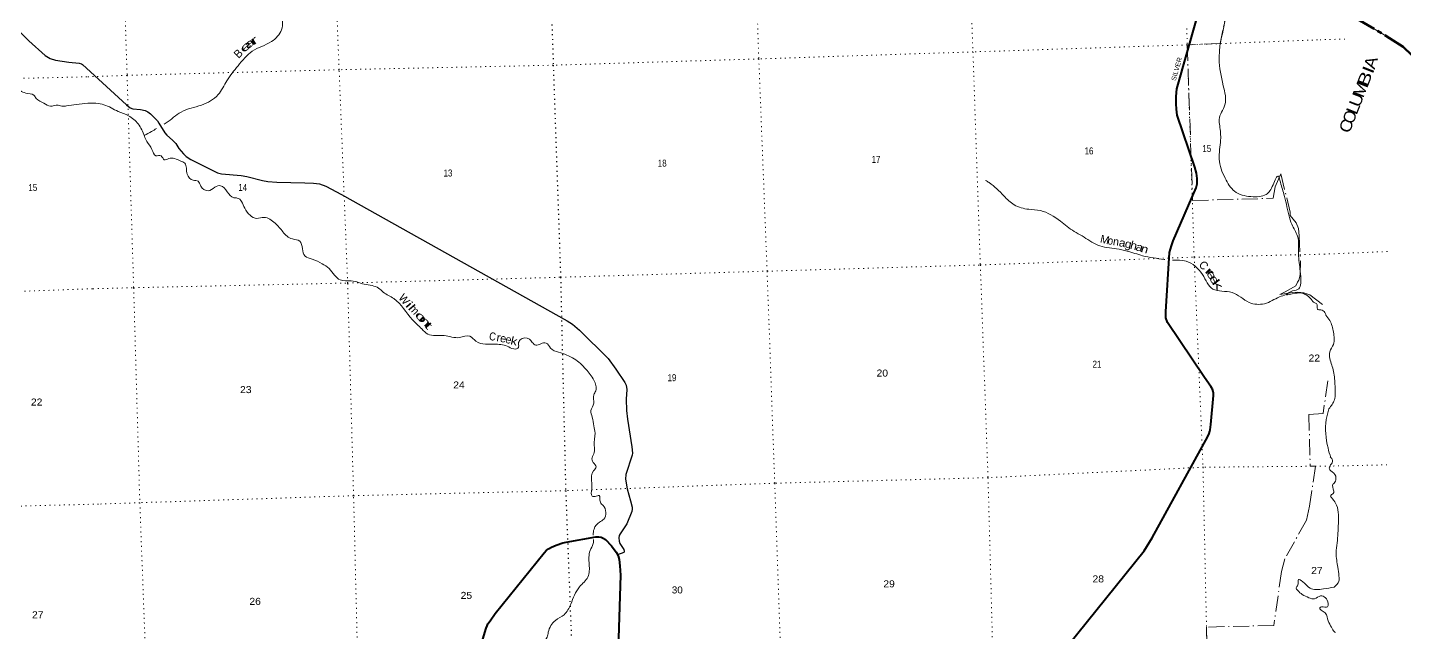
# Model space of a CAD drawing. Header units: feet. Extents: x 489137 to 739700, y 189004 to 379547.
# Drawn here: x 644636 to 679044, y 218788 to 233906 of the extents above; entities that cross this region are included whole.
import ezdxf
from ezdxf.enums import TextEntityAlignment as Align

# ---------------------------------------------------------------- set-up
doc = ezdxf.new("R2010")
doc.units = ezdxf.units.FT
doc.header["$LTSCALE"] = 80
for name, pattern in [('DOT_DASHED', [7.7, 5, -1.2, 0.3, -1.2]), ('DOTTED', [1.5, 0.3, -1.2]), ('LONG_DASH_SHORT_DASH', [9.9, 6, -1.2, 1.5, -1.2])]:
    doc.linetypes.add(name, pattern=pattern)
for name, color, linetype, lineweight in [('11', 7, 'LONG_DASH_SHORT_DASH', 60), ('26', 7, 'Continuous', 40), ('29', 7, 'Continuous', 25), ('39', 7, 'Continuous', 13), ('44', 7, 'DOT_DASHED', 13), ('6', 7, 'DOTTED', 25), ('7', 7, 'DOTTED', 13)]:
    doc.layers.add(name, color=color, linetype=linetype, lineweight=lineweight)
doc.layers.add('27', color=7, linetype='Continuous')
doc.layers.add('41', color=7, linetype='Continuous')

msp = doc.modelspace()

# ---------------------------------------------------------------- linework, layer by layer
at = {"layer": '11'}
msp.add_lwpolyline([(677188.9, 234517.76), (678673.46, 233643.68), (679009.73, 233426.99), (679226.77, 233216.34)], dxfattribs=at)
at = {"layer": '26'}
for points in [[(670643.1, 218467.14), (672538.88, 220831.81), (672738.6, 221152.5), (674127.85, 223689.57), (674160.86, 223761.58), (674179.37, 223815.45), (674188.59, 223855.02), (674209.62, 223982.51), (674272.22, 224710.62), (674271.06, 224770.72), (674262.61, 224811.13), (674244.14, 224871.72), (674208.97, 224938.69), (674047.22, 225161.79), (673124.04, 226532.06), (673081.66, 226652.67), (673077.61, 226803.01), (673173.88, 228284.57), (673219.61, 228453.8), (673266.71, 228575), (673841.86, 229902.3), (673865.6, 230002.44), (673865.6, 230130.37), (673845.41, 230265.03), (673804.18, 230417.6), (673368.34, 231717.77), (673345.78, 231865.85), (673335.57, 232003.25), (673335.68, 232182.31), (673358.7, 232371.09), (673853.22, 234132.9)], [(655870.24, 218154.94), (656095.48, 218898.01), (656118.33, 218957.52), (656141.15, 219003.75), (656194.68, 219080.53), (656323.98, 219265.96), (657542.76, 220779.19), (657608, 220842), (657655.11, 220875.67), (657731.8, 220920.02), (657846.98, 220973.22), (658016.41, 221029.43), (658099.23, 221047.37), (658835.5, 221175.05), (658910.17, 221181.95), (658974.03, 221171.93), (659017.84, 221148.28), (659075.05, 221109.61), (659228.71, 220954.86), (659347.5, 220798.23), (659391.24, 220707.33), (659421.58, 220609.63), (659439.08, 220454.83), (659452.29, 220217.19), (659372.36, 217599.94)]]:
    msp.add_lwpolyline(points, dxfattribs=at)
at = {"layer": '29'}
for points in [[(644461.59, 233783.83), (644667.34, 233576.67), (645078.61, 233206.17), (645203.14, 233131.36), (645332.84, 233092.27), (645668.62, 233044.35), (645925.89, 233019.05), (645981.72, 233001.14), (646012.08, 232978.36), (646110.28, 232889.47)], [(646110.28, 232889.47), (647108.42, 231976.85), (647203.04, 231900.92), (647269.39, 231876.07), (647459.35, 231854.34), (647576.58, 231832.07), (647645.39, 231797.64), (647707.16, 231746.62), (647881.4, 231573.39), (647920.64, 231517.31), (648063.17, 231271.41), (648119.15, 231213.39), (648262.33, 231090.18), (648338.41, 231010.75), (648416.89, 230886.44), (648536.13, 230746.79), (648603.82, 230686.16), (648717.91, 230605.93), (649385.32, 230273.04), (649482.05, 230250.77), (649975.12, 230209.11), (650114.5, 230182.36), (650503.42, 230080.52), (650638.65, 230061.57), (650863.1, 230040.83), (651569.36, 230023.81), (651778.93, 230017.3), (651931.3, 229997.63), (652087.11, 229937.77), (652483.71, 229735.16), (658121.86, 226575.02), (658256.93, 226491.05), (658430.1, 226347.05), (659143.48, 225636.19), (659333.42, 225364.32), (659564.33, 225035.3), (659593.82, 224966.45), (659611.86, 224857.59), (659597.53, 224619.37), (659600.06, 224336.99), (659625.71, 224121.47), (659733.66, 223428.95), (659751.11, 223269.72), (659745.1, 223219.3), (659584, 222733.65), (659577.2, 222622.03), (659617.45, 222376.45), (659700.96, 222074.95), (659741.28, 221917.25), (659746.19, 221868.07), (659735.43, 221813.16), (659611.32, 221502.9), (659441.46, 221255.78), (659421.8, 221213.97), (659409.21, 221151.28), (659416.88, 221066.42), (659439.68, 221012.49), (659534.95, 220858.4), (659547.13, 220818.07), (659547.13, 220803.32), (659536.05, 220789.83), (659380.94, 220728.74)]]:
    msp.add_lwpolyline(points, dxfattribs=at)
at = {"layer": '39'}
for points in [[(675316.23, 239713.44), (675432.07, 239207.34), (675365.43, 238776.01), (675110.62, 237815.42), (675056.44, 237124.33), (674983.3, 236614.22), (674769.75, 235543.81), (674579.87, 234191.73), (674437.24, 233488.2)], [(640570.62, 238690.83), (640492.15, 238421.67), (640322.31, 238238.33), (640243.32, 238056.9), (640253.65, 237853.12), (640156.57, 237667.27), (640198.74, 237389.42), (640256.08, 237158.35), (640418.89, 237002.21), (640456.31, 236758.59), (640595.22, 236682.74), (640665.63, 236599.39), (640758.49, 236504.4), (640801.4, 236384.11), (640805.04, 236210.48), (640853.17, 236033.75), (641012.07, 235871.47), (641265.65, 235527.38), (641370.09, 235361.93), (641582.73, 235237.14), (641798.91, 235039.7), (642007.23, 234735.05), (642069.74, 234643.46), (642218.86, 234658.72), (642282.19, 234623.69), (642364.87, 234629.47), (642571.5, 234502.53), (642850.52, 234486.19), (642986.11, 234472.89), (643128.31, 234336.51), (643145.48, 234191.45), (643165.35, 234014.12), (643223.22, 233950.7), (643214.58, 233784.89), (643307.87, 233669.71), (643377.44, 233529.78), (643412.57, 233395.19), (643490.08, 233358.45), (643506.77, 233043.71), (643670.14, 232764.37), (643900.74, 232650.05), (644111.85, 232597.94), (644325.34, 232432.77), (644591.3, 232268.7), (644794.43, 232212.39), (644850.58, 232134.79), (645047.03, 232011.68), (645206.04, 231940.3), (645404.75, 231966.14), (645520.36, 231937.22), (645607.06, 231946.86), (645857.55, 231985.42), (646138.69, 232017.1)], [(653658.92, 237709.87), (653040.84, 237356.65), (652361.12, 236818.29), (652094.33, 236532.9), (651856.14, 236234.16), (651610.81, 235900.95), (651422.52, 235395.85), (651216.47, 234876.15), (650994.84, 234561.72), (650978.24, 234276.95), (650983.59, 233849.59), (650731.13, 233556.52), (650253.36, 233313.91), (649895.86, 232949.48), (649617.27, 232577.08), (649396.56, 232228.39), (648983.85, 231967.35), (648473.94, 231794.46), (648101.82, 231524.42), (648046.91, 231491.52)], [(674437.96, 233491.77), (674414.67, 233124.62), (674517.38, 232451.83), (674556.45, 231970.92), (674412.79, 231608.16), (674427.13, 231449.24), (674450.76, 231092.94), (674413, 230618.06), (674562.97, 230140.1), (674797.68, 229813.63), (675208.84, 229679.39), (675586.72, 229733.82), (675761.84, 229976.43), (675895.11, 230189.42), (675930.26, 230091.83), (676030.25, 229743.79), (676155.25, 229222.65), (676230.1, 228988.72), (676371.14, 228694.03), (676395.18, 228247), (676440.87, 227820.72), (676450.7, 227515.6), (676402.35, 227374.05), (676250.3, 227325.63), (676099.59, 227226.84), (676316.49, 227264.88), (676610.46, 227212.22), (676739.02, 227082.55), (676788.81, 227031.45), (676847.93, 227008.83), (676867.78, 226870.22), (676957.14, 226848.4), (677053.63, 226786.44), (677082, 226714.46)], [(646138.69, 232017.1), (646546.17, 231977.03), (646901.74, 231809.05), (647160.93, 231699), (647402.38, 231497.73), (647557.8, 231193.34)], [(647860.17, 231380.22), (647736.31, 231309), (647552.68, 231205.95)], [(647557.8, 231193.34), (647615.9, 231057.77), (647744.22, 230861.55), (647843.29, 230702.87), (647974.62, 230696.28), (648049.79, 230601.49), (648164.02, 230630.75), (648454.07, 230573.95), (648562.61, 230514.33), (648624.36, 230241.72), (648775.75, 230088.47), (648897.43, 230065.49), (648963.22, 229944.24), (649148.02, 229824.14), (649315.07, 229915.3), (649459.33, 229953.42), (649626.9, 229798.58), (649790.17, 229653.71), (649875.13, 229645.89), (650065.44, 229394.86), (650366.92, 229136.71), (650545.84, 229161.64), (650820.11, 229015.69), (650925.79, 228911.63), (651121.3, 228693), (651254.29, 228623.95), (651437.38, 228568.33), (651505.05, 228376.55), (651570.43, 228194.79), (651748, 228118.86), (651999.24, 228004.56), (652169.92, 227884.08), (652452, 227597.18), (652724.95, 227576.22), (653094.71, 227481.21), (653293.39, 227446.17), (653438.7, 227369.38), (653525.48, 227293.05), (653786.02, 227132.62), (654254.16, 226602.65), (654488.29, 226372.95), (654638.98, 226245.89), (655043.48, 226210.29), (655434.29, 226158.18), (655689.66, 226191.2), (655842.26, 226068.22), (656340.63, 225992.77), (656659.18, 225926.65), (656830.17, 225870.7), (656901.84, 225906.89), (656905.2, 226007.81), (656949.04, 226103.75), (657176.56, 226121.91), (657249.44, 226037.14), (657336.01, 225968.87), (657464.25, 226002.53), (657594.93, 226020.13), (657703.17, 225895.97), (657907.7, 225792.53), (658295.48, 225627.42), (658590.91, 225369.11), (658788.03, 225090.03), (658835.41, 224827.13), (658783.66, 224724.93), (658787.24, 224515.31), (658715.41, 224333.92), (658746.03, 224169.38), (658788.19, 223950.71), (658817.18, 223772.01), (658797.34, 223456.91), (658797.89, 223285.52), (658742.86, 223154.99), (658772.24, 223036.8), (658847.74, 222929.92), (658777.79, 222829.25), (658730.13, 222573.9), (658737.42, 222376.48), (658748.31, 222195.28), (658821.16, 222187.14), (658917.35, 222211.88), (658950.16, 222041.35), (659022.93, 221960.61), (659038.02, 221622.24), (658929.06, 221546.75), (658792.44, 221373.72), (658772.89, 221221.81)], [(668577.14, 230085.74), (668664.02, 230031.38), (669034.08, 229698.43), (669292.31, 229473.41), (669656.4, 229364.14), (669945.86, 229329.5), (670445.15, 229068.55), (670790.99, 228811.58), (670987.73, 228697.85), (671379.25, 228468.31), (671851.9, 228374.03), (672111.6, 228320.45), (672502.12, 228203.81), (673039.34, 228109.23), (673057.65, 228106.52)], [(673250.02, 228095.49), (673587.32, 228065.34), (673997.76, 227731.45), (674255.56, 227371.31), (674736.11, 227283.29), (675162.39, 227036.53), (675546.62, 227004.41), (675919.41, 227173.65), (676089.07, 227231.46)], [(677081.06, 226716.84), (677175.38, 226586.58), (677269.73, 226291.38), (677269.57, 225988.46), (677178.12, 225801.13), (677180.61, 225635.63), (677274.06, 225312.12), (677308.75, 224943.92), (677292.14, 224597.95), (677239.96, 224488.88), (677153.51, 224378.89)], [(677155.04, 224380.84), (677090.03, 224107.64), (677134.7, 223401.59), (677201.74, 223154.56)], [(677198.81, 222974.71), (677168.21, 222874.29), (677201.5, 222831.02)], [(677189.46, 223171.75), (677246.64, 223091.69), (677234.93, 223030.65), (677198.81, 222974.71)], [(677201.35, 222831.19), (677326.92, 222692.95), (677319.61, 222571.5), (677287.36, 222519.75), (677254.15, 222492.2), (677276.94, 222323.46), (677263.21, 222262.34), (677218.55, 222239.01)], [(677218.55, 222239.01), (677199.48, 222190.58), (677220.43, 222157.63)], [(677220.43, 222157.63), (677325.28, 222018.39), (677390.43, 221798.79), (677393.74, 221510.14), (677362.31, 221028.29), (677338.09, 220772.89), (677378.27, 220419.04), (677407.16, 220198.02), (677402.18, 220068.59), (677287.43, 219922.63)], [(658780.06, 221114.97), (658769.92, 221008.13), (658695.86, 220834.75), (658670.73, 220491.28), (658640.87, 220173.89), (658429.51, 219928.3), (658215.1, 219495.09)], [(677289.2, 219922.94), (677018.26, 219874.91), (676686.89, 219892.3), (676498.78, 220060.71), (676392.59, 220108.3), (676382.19, 219968.88), (676337.53, 219903.16), (676377.62, 219837.68), (676489.24, 219737.82), (676654.82, 219657.53), (676796.82, 219629.05), (676948.18, 219703.66), (677136.83, 219515.1), (677121, 219427.97), (676969.67, 219427.97), (676925.9, 219404.62), (677062.42, 219279.2), (677136.46, 219075.49), (677223.38, 218918.5), (677294.95, 218807.48), (677322.81, 218788.48)], [(658215.1, 219495.09), (658042.53, 219232.38), (657828.43, 219089.55), (657648.56, 218798.41), (657617.67, 218670.55), (657490.54, 218519.96), (657288.3, 218159.67), (657053.36, 218117.11), (656846.23, 217940.19), (656853.41, 217595.56), (656955.85, 217235.32), (656865.01, 216934.45), (656743.83, 216636.82), (656796.5, 216402.29), (656951.27, 216122.08), (657066.29, 215895.26), (657057.02, 215713.53), (657146.57, 215457.8), (657447.73, 215362.98), (657720.46, 215501.32), (658113, 215535.97), (658519.32, 215734.33), (658787.35, 215670.89), (659070.23, 215505), (659390.55, 215372.38), (659531.89, 215142.23), (659622.92, 214906.71), (659779.63, 214856.43), (659956.3, 215040.61), (660146.64, 215015.43), (660347.56, 214669.91), (660620.22, 214433.17), (660896.58, 214511.11), (661172.23, 214389.4), (661428.73, 214228.86), (661592.28, 214072.49)]]:
    msp.add_spline(points, degree=3, dxfattribs=at)
at = {"layer": '44'}
for points in [[(674625, 234445.51), (674440.99, 233506.68), (673616.11, 233472.7), (673750.17, 229583.65), (675762.31, 229639.35), (675815.03, 229924.04), (675955.17, 230249.51), (676190.42, 229293.14), (676191.95, 229204.45), (676338.99, 229025.29), (676399.35, 228884.66), (676412.23, 228700.55), (676443.19, 228066.39), (676437.91, 227742.58), (676432.99, 227683.33), (676401.12, 227594.74), (676372.79, 227541.58), (676325.81, 227447.83), (676066.56, 227302.62), (675928.56, 227236.47), (676245.39, 227286.56), (676379.87, 227289.98), (676528.62, 227275.8), (676680.74, 227227.26), (677076.23, 226928.94)], [(677188.9, 234517.76), (678673.46, 233643.68), (679009.73, 233426.99), (679226.77, 233216.34)], [(677132.33, 225075.89), (677010.67, 224264.24), (676654.78, 224237.17), (676688.24, 222944.2), (676823.38, 222944.2), (676674.19, 221946.84), (676595.26, 221591.19), (676056.77, 220626), (675972.34, 220314.58), (675779.27, 218962.36), (674097.44, 218922.84), (674126.8, 217507.76)]]:
    msp.add_lwpolyline(points, dxfattribs=at)
at = {"layer": '6'}
msp.add_lwpolyline([(657574.45, 239184.51), (657603.89, 238296.2), (657773.22, 232964.31), (657955.8, 227665.03), (658082.83, 222332.04), (658286.4, 217077.68), (658402.3, 211708.1), (658456.74, 210412.75)], dxfattribs=at)
at = {"layer": '7'}
for p, q in [((677557.68, 233619.06), (676874.35, 233598.12)), ((677036.48, 228242.06), (678690.46, 228312.19)), ((678607.55, 222976.88), (677196.77, 222946.73))]:
    msp.add_line(p, q, dxfattribs=at)
for points in [[(668043.5, 239494.92), (668061.98, 238571.92), (668262.06, 233297.3), (668445.33, 227971.82), (668638.42, 222656.68), (668781.03, 217344.27), (668981.96, 212037.4), (669099.07, 209364.23)], [(662706.41, 239336.06), (662735.01, 238439.58), (662910.01, 233121.96), (663116.93, 227817.26), (663307.58, 222518.19), (663490.27, 217214.89), (663566.47, 214293.86)], [(646935.66, 238874.1), (646955.82, 238037.72), (647122.98, 232711.82), (647287.65, 227404.01), (647441.93, 222031.4), (647640.42, 216740.6), (647794.48, 211452.68), (647855.2, 208888.55)], [(653106.37, 212001.78), (652915.23, 216863.52), (652783.9, 222206.48), (652635.2, 227520.75), (652421.54, 232851.49), (652212.82, 238148.07), (652178, 239026.43)], [(673606.49, 233883.92), (673616.11, 233472.7), (673788.78, 228167.11), (674010.33, 222919.26), (674127.29, 217509.38), (674168.87, 215786.15)], [(676874.35, 233598.12), (673616.11, 233472.7), (668262.06, 233297.3), (662910.01, 233121.96), (657773.22, 232964.31), (652421.54, 232851.49), (647122.98, 232711.82), (646116.53, 232673.22)], [(615356.37, 231829.29), (620663.69, 231934.62), (625953.25, 232098.5), (631175.78, 232281.16), (636530.28, 232430.25), (641896.98, 232575.55), (646116.53, 232673.22)], [(646269.54, 227377.56), (647287.65, 227404.01), (652635.2, 227520.75), (657955.8, 227665.03), (663116.93, 227817.26), (668445.33, 227971.82), (673788.78, 228167.11), (677036.48, 228242.06)], [(619383.57, 226562.14), (620839.82, 226612.02), (626127.24, 226781.92), (631348.09, 226948.39), (636679.83, 227123.25), (642039.3, 227228.01), (646269.54, 227377.56)], [(677196.77, 222946.73), (674018.44, 222917.46), (668638.42, 222656.68), (663307.58, 222518.19), (658082.83, 222332.04), (652783.9, 222206.48), (647441.93, 222031.4), (646425, 221997.23)], [(641547.83, 221865.1), (642187.46, 221890.68), (646425, 221997.23)]]:
    msp.add_lwpolyline(points, dxfattribs=at)

# ---------------------------------------------------------------- texts
at = {"layer": '27', "width": 1.05}
msp.add_text('SILVER', height=120, rotation=74.321, dxfattribs=at).set_placement((673328.66, 232565.98))
at = {"layer": '41'}
for s, height, rotation, width, p in [('r', 200, 33.875, 1.8, (650353.36, 233509.2)), ('e', 200, 44.589, 2.05, (650153.26, 233364.41)), ('a', 200, 35.445, 1.75, (650239.76, 233429.42)), ('A', 292.8, 73.238, 1.15, (678340.99, 232988.39)), ('B', 292.8, 68.569, 1.4, (678185.74, 232569.4)), ('I', 292.8, 68.569, 1.45, (678276.32, 232800.11)), ('U', 292.8, 68.569, 1.2, (677981.03, 232047.84)), ('M', 292.8, 68.569, 1.15, (678081.69, 232304.33)), ('L', 292.8, 68.569, 1.3, (677896.37, 231832.16)), ('C', 292.8, 68.569, 1.15, (677724.52, 231394.31)), ('O', 292.8, 68.569, 1.05, (677813.81, 231621.8)), ('o', 200, 350.929, 0.9, (671684.01, 228481.85)), ('a', 200, 348.429, 1.1, (671975.63, 228430.35)), ('g', 200, 348.256, 1.1, (672123.44, 228399.7)), ('h', 200, 345.857, 1.15, (672256.76, 228362.26)), ('a', 200, 343.523, 1.2, (672397.49, 228320.23)), ('n', 200, 343.523, 1.2, (672527.68, 228278.02)), ('r', 200, 312.561, 2.15, (674100.81, 227741.8)), ('e', 200, 303.421, 1.6, (674143.43, 227668.7)), ('e', 200, 299.449, 1.45, (674207.88, 227559.6)), ('k', 200, 306.78, 1.95, (674296.62, 227424.98)), ('i', 200, 309.887, 1.7, (654096.66, 226914.18)), ('l', 200, 310.258, 1.6, (654161.23, 226847.76)), ('o', 200, 315.198, 2.05, (654401.31, 226602.12)), ('n', 200, 315.895, 2.1, (654495.32, 226501.57)), ('t', 200, 313.666, 1.95, (654584.93, 226392.94)), ('C', 200, 352.133, 0.85, (656243.11, 226087.7)), ('r', 200, 350.308, 1.05, (656390.43, 226064.27)), ('k', 200, 346.669, 1.2, (656770.38, 225974.3))]:
    msp.add_text(s, height=height, rotation=rotation, dxfattribs=dict(at, width=width)).set_placement(p, align=Align.CENTER)
for s, rotation, p in [('B', 44.589, (649971.25, 233184.98)), ('M', 347.424, (671534.87, 228508.35)), ('n', 350.929, (671823.2, 228459.62)), ('C', 313.561, (673955.18, 227894.88)), ('W', 309.887, (653972.48, 227051.79)), ('m', 312.836, (654228.27, 226791.89)), ('e', 348.526, (656504.6, 226041.12)), ('e', 348.021, (656635.63, 226013.42))]:
    msp.add_text(s, height=200, rotation=rotation, dxfattribs=at).set_placement(p, align=Align.CENTER)
at = {"layer": '7'}
for s, width, p in [('16', 0.85, (671050.35, 230734.76)), ('15', 0.85, (673993.68, 230794.85)), ('18', 0.85, (660385.58, 230429.74)), ('17', 0.85, (665728.39, 230522.85)), ('13', 0.85, (655031.59, 230183.06)), ('14', 0.85, (649902.72, 229824.11)), ('22', 1.1, (676648.04, 225559.12)), ('21', 0.85, (671251.03, 225406.81)), ('24', 1.1, (655273.64, 224886.05)), ('19', 0.85, (660629.28, 225068.35)), ('20', 1.1, (665852.98, 225183.76)), ('23', 1.1, (649946.9, 224769.54)), ('28', 1.1, (671249.31, 220039.38)), ('27', 1.1, (676713.93, 220250.76)), ('30', 1.05, (660736.47, 219763.68)), ('29', 1.1, (666022.09, 219916.7)), ('26', 1.1, (650180.78, 219478.77)), ('25', 1.1, (655458.59, 219627.46))]:
    msp.add_text(s, height=175, dxfattribs=dict(at, width=width)).set_placement(p)
for s, width, p in [('15', 0.85, (644768.04, 229820.92)), ('22', 1.1, (644863.96, 224459.75)), ('27', 1.1, (644890.89, 219142.78))]:
    msp.add_text(s, height=175, dxfattribs=dict(at, width=width)).set_placement(p, align=Align.CENTER)

doc.saveas('drawing.dxf')
